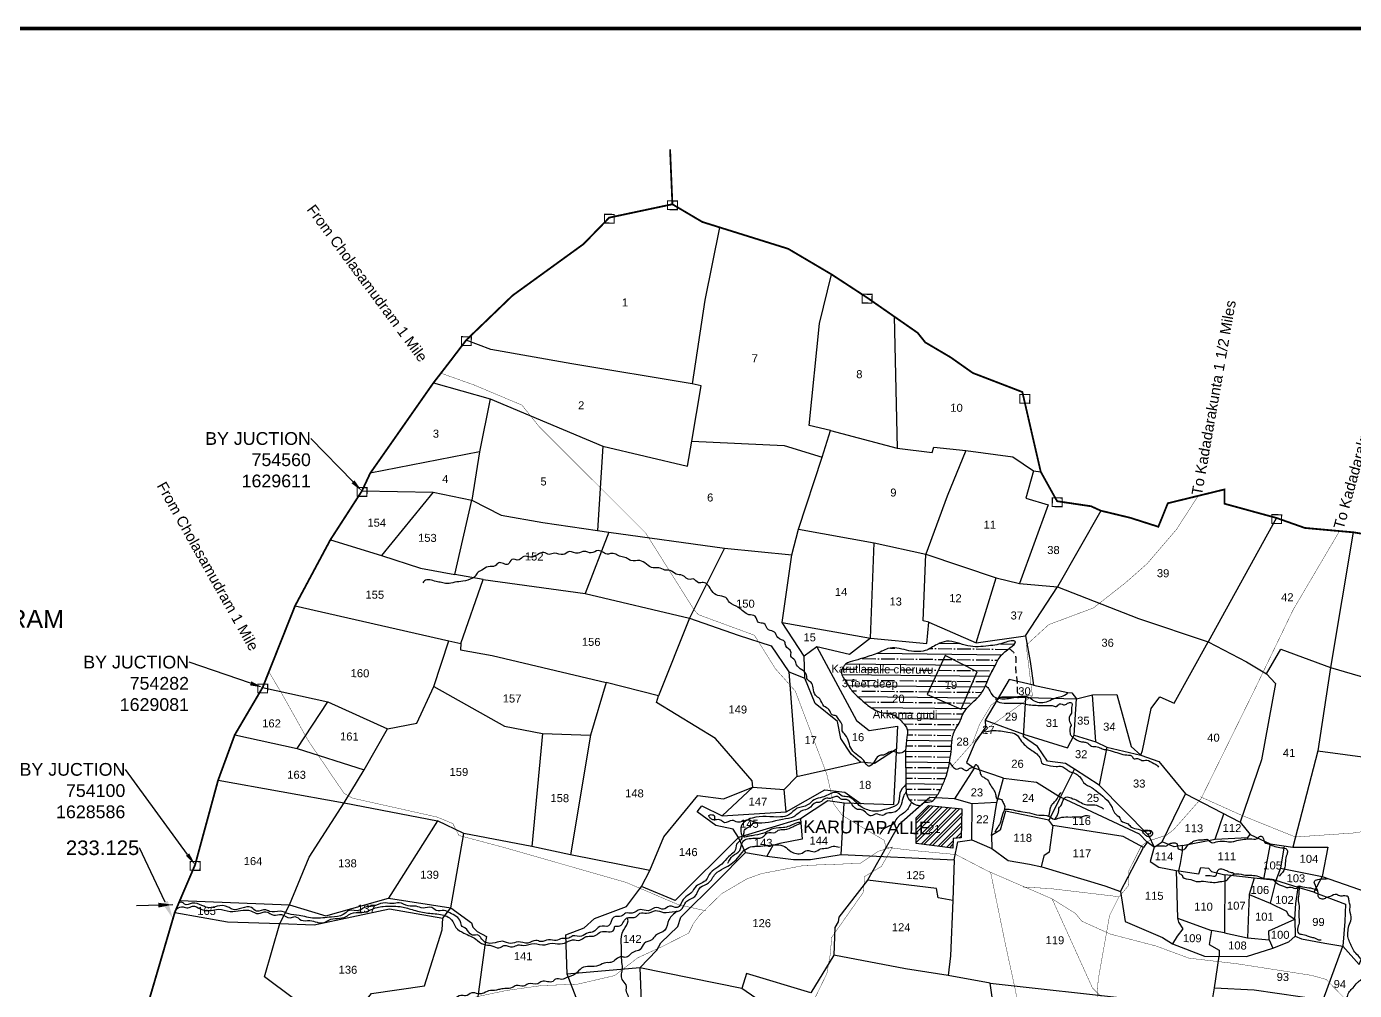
# Model space of a CAD drawing. Header units: feet. Extents: x 750329 to 765877, y 1623833 to 1630891.
# Drawn here: x 753633 to 757284, y 1628241 to 1630891 of the extents above; entities that cross this region are included whole.
import ezdxf
from ezdxf import colors
from ezdxf.entities.mleader import LeaderData, LeaderLine
from ezdxf.enums import TextEntityAlignment as Align
from ezdxf.math import Vec2, Vec3

# ---------------------------------------------------------------- set-up
doc = ezdxf.new("R2010")
doc.units = ezdxf.units.FT
doc.header["$LTSCALE"] = 15
doc.header["$MEASUREMENT"] = 0
doc.linetypes.add('HIDDEN2', pattern=[0.1875, 0.125, -0.0625])
for name, color, linetype in [('CRDS STONES', 7, 'Continuous'), ('PAPER SIZE', 10, 'Continuous'), ('PLOT', 7, 'Continuous'), ('PLOT NO', 7, 'Continuous'), ('ROADS', 6, 'Continuous'), ('TANKS-STREAM', 4, 'Continuous'), ('VILLAGE', 30, 'Continuous'), ('VILLAGE STONES', 240, 'Continuous')]:
    doc.layers.add(name, color=color, linetype=linetype)
doc.layers.add('VILLAGE BOUNDRY', color=5, linetype='HIDDEN2', lineweight=100)
doc.styles.get("Standard").update_dxf_attribs({"font": 'arial.ttf'})
doc.linetypes.add('DOTS', pattern='A,1e-06,-3,["●",Standard,S=3,R=0,X=-1.25,Y=-1.25],-3', length=6.000001)
doc.dimstyles.get("Standard").update_dxf_attribs({"dimtxt": 0.18, "dimasz": 40, "dimexe": 0.18, "dimexo": 0.0625, "dimgap": 0.09, "dimtad": 0, "dimtih": 1, "dimtoh": 1, "dimdec": 4, "dimzin": 0, "dimdsep": 46, "dimtxsty": 'Standard', "dimcen": 0.09, "dimadec": 0, "dimazin": 0, "dimtfac": 1, "dimtdec": 4, "dimtofl": 0, "dimtmove": 0, "dimatfit": 3, "dimfxl": 1, "dimtolj": 1, "dimtzin": 0, "dimarcsym": 0})

msp = doc.modelspace()

# ---------------------------------------------------------------- hatches: boundary and pattern name
at = {"layer": 'TANKS-STREAM'}
h = msp.add_hatch(dxfattribs=at)
h.set_pattern_fill('ANSI35', color=4, scale=119.113523, angle=314.3501, style=0)
h.set_pattern_definition([(359.3500622, (-12796.95, 20461.793), (0.33778545, 29.77646485), []), (359.3500622, (-12782.23, 20446.736), (0.33778545, 29.77646485), [37.2229759, -7.44459518, 0, -7.44459518])])
edge = h.paths.add_edge_path()
edge.add_spline(control_points=[(755889.6, 1629142.5), (755889.6, 1629142.5), (755908.5, 1629148), (755940.6, 1629157.2), (755977.6, 1629169.8), (756010.6, 1629188), (756051.8, 1629175.5), (756100.5, 1629168.8), (756132.4, 1629192.6), (756172.5, 1629207.8), (756219.2, 1629183.1), (756273.5, 1629187.8), (756314.2, 1629193.7), (756335.7, 1629203.1), (756365.7, 1629201.2), (756309.3, 1629168.1), (756299, 1629139.4), (756280.9, 1629108.7), (756270, 1629078.8), (756254, 1629050.3), (756228.5, 1629029.8), (756207, 1629006.1), (756198.7, 1628976.5), (756184.6, 1628958.3), (756176.8, 1628934.6), (756175.8, 1628906.4), (756171.2, 1628869.6), (756163.1, 1628832.8), (756148.4, 1628798.8), (756135.8, 1628774.2), (756118.4, 1628756.4), (756101.4, 1628761.1), (756089.7, 1628745.3), (756066.8, 1628755.5), (756049.4, 1628778.5), (756051.6, 1628830.4), (756047.4, 1628884.6), (756051.7, 1628932), (756057.3, 1628961.1), (756037.9, 1628980.7), (756018.6, 1629002.7), (755984.4, 1629002.4), (755958.2, 1629015.5), (755935.4, 1629033.1), (755918.6, 1629049.2), (755898.1, 1629067), (755886.8, 1629091), (755867.5, 1629114.5), (755877.9, 1629130.4), (755883.4, 1629138), (755887.7, 1629141.1), (755889.6, 1629142.5)], knot_values=[0, 0, 0, 0, 29.705518, 59.411036, 100.727882, 118.776091, 170.604825, 222.299468, 259.521066, 286.828974, 347.280371, 404.64803, 450.390805, 468.74633, 478.222904, 525.944589, 563.340507, 590.948551, 629.324068, 660.977973, 687.268467, 728.102289, 754.653809, 778.640645, 796.566086, 829.189051, 863.406633, 908.629988, 942.548885, 974.307079, 994.19337, 1010.711531, 1018.20696, 1048.056767, 1064.192906, 1106.767568, 1194.326809, 1231.617016, 1253.038662, 1277.864993, 1309.04361, 1337.854474, 1374.848401, 1396.022294, 1424.593585, 1445.538708, 1476.4644, 1508.058568, 1520.73494, 1529.555766, 1536.628375, 1536.628375, 1536.628375, 1536.628375], degree=3, periodic=0)
at = {"layer": 'VILLAGE', "linetype": 'Continuous'}
h = msp.add_hatch(dxfattribs=at)
h.set_pattern_fill('ANSI32', color=256, scale=50)
h.paths.add_polyline_path([(756204.4, 1628740.9), (756112.1, 1628749.6), (756078.3, 1628716.1), (756078.6, 1628645.7), (756179, 1628632.6), (756180.3, 1628659.4), (756202.1, 1628661)])
h.paths.add_polyline_path([(756105.5, 1628669.3), (756150.7, 1628668.8), (756151.1, 1628702), (756105.8, 1628702.5)], flags=24)

# ---------------------------------------------------------------- linework, layer by layer
at = {"layer": 'PAPER SIZE', "color": 5, "const_width": 10}
msp.add_lwpolyline([(750333.9, 1630886.3), (759216.9, 1630886.3), (759216.9, 1623838.4), (750333.9, 1623838.4)], close=True, dxfattribs=at)
at = {"layer": 'PLOT'}
for points in [[(755538.1, 1630339.3), (755497.8, 1630139.2), (755462.6, 1629908.9)], [(754856.9, 1629589.3), (754937.9, 1629548.5), (755051.8, 1629528.2), (755202.2, 1629505.9), (755233.2, 1629501.6), (755551.3, 1629456.9), (755736.6, 1629439.2), (755754.7, 1629509.8), (755819.9, 1629707.1), (755842.8, 1629780.6), (755784.3, 1629794.7), (755813.2, 1630075.2), (755845.7, 1630210.1)], [(756017.9, 1630094.3), (756026, 1629732.4)], [(754751.1, 1629911.4), (754907.2, 1629867.9), (755217.4, 1629737.6), (755449.6, 1629683), (755462, 1629751.7), (755487.4, 1629903.6), (755462.6, 1629908.9), (755132.3, 1629963.9), (754909.6, 1630003.9), (754841.7, 1630029.5)], [(754907.2, 1629867.9), (754877.6, 1629722.5), (754856.9, 1629589.3)], [(755842.8, 1629780.6), (756026, 1629732.4), (756122.7, 1629720.4), (756127.4, 1629735.2), (756215.3, 1629725.7), (756344, 1629708.3), (756401.5, 1629670.3), (756421, 1629667.4)], [(755462, 1629751.7), (755715.4, 1629739.7), (755819.9, 1629707.1)], [(754877.6, 1629722.5), (754577.6, 1629663.5)], [(755217.4, 1629737.6), (755202.2, 1629505.9)], [(756215.3, 1629725.7), (756163.5, 1629600.1), (756105.1, 1629440.4)], [(756401.5, 1629670.3), (756380.4, 1629594.5), (756441.4, 1629576.4), (756362.8, 1629360.2)], [(754554.9, 1629614.8), (754750.7, 1629611), (754856.9, 1629589.3)], [(754750.7, 1629611), (754608.5, 1629436.8)], [(754355.7, 1628476.6), (754409.3, 1628607.9), (754505.9, 1628756.9), (754561.2, 1628848.2), (754625.3, 1628960.8), (754705.4, 1628975.9), (754752.7, 1629077), (754793.4, 1629202.2), (754826.8, 1629195.6), (754888.3, 1629371.6), (754810.3, 1629384.8), (754856.9, 1629589.3)], [(756586.2, 1629560.3), (756467.2, 1629350.6)], [(757069.5, 1629540.3), (756881.7, 1629199.9)], [(755233.2, 1629501.6), (755168.8, 1629332.4)], [(755754.7, 1629509.8), (755963.3, 1629471.6), (756105.1, 1629440.4), (756298.7, 1629375.4), (756362.8, 1629360.2), (756467.2, 1629350.6), (756689.9, 1629264.2), (756881.7, 1629199.9), (756986.6, 1629144.7), (757041.3, 1629112.2), (757081.2, 1629179.6), (757217.8, 1629129.2), (757433.9, 1629066.2), (757659.5, 1628998.8), (757787.3, 1628943.7), (757933.9, 1628916.1), (758006.5, 1629110.9), (757975, 1629323.3)], [(757280.2, 1629500.9), (757217.8, 1629129.2)], [(754468.1, 1629480.5), (754608.5, 1629436.8), (754715.9, 1629402.2), (754810.3, 1629384.8)], [(755551.3, 1629456.9), (755455, 1629264.5)], [(755710.1, 1629252.7), (755953.4, 1629209.7), (755963.3, 1629471.6)], [(755629.2, 1628800.1), (755715.3, 1628793.4), (755750.4, 1628829.9), (755925.2, 1628869), (755899.4, 1628890.9), (755871.2, 1628934.2), (755862.6, 1628980.9), (755800.7, 1629030.6), (755772.3, 1629100.1), (755770.9, 1629160.2), (755710.1, 1629252.7), (755736.6, 1629439.2)], [(755953.4, 1629209.7), (756107.7, 1629194.9), (756113.8, 1629253.7), (756098.1, 1629257.6), (756105.1, 1629440.4)], [(756113.8, 1629253.7), (756243.9, 1629196.8), (756298.7, 1629375.4)], [(754888.3, 1629371.6), (755168.8, 1629332.4), (755455, 1629264.5), (755369.9, 1629051.1)], [(756243.9, 1629196.8), (756379.2, 1629216.5), (756467.2, 1629350.6)], [(754371, 1629299), (754793.4, 1629202.2)], [(755455, 1629264.5), (755589.5, 1629218), (755680.1, 1629188.4), (755728.1, 1629117), (755772.3, 1629100.1)], [(754826.8, 1629195.6), (754825.5, 1629178.1), (754912.8, 1629162.5), (755226.7, 1629087.8)], [(755953.4, 1629209.7), (755894.9, 1629164.9), (755805.5, 1629185.9), (755770.9, 1629160.2)], [(756379.2, 1629216.5), (756392, 1629145.4), (756400.8, 1629080.8), (756495.9, 1629060.6), (756506.6, 1629059.9), (756519, 1629042.7), (756563.7, 1629054.3), (756630.1, 1629055.2), (756669.6, 1628911.8), (756696.4, 1628888.5), (756700.6, 1628900.9), (756725, 1629016.7), (756748.7, 1629049), (756788.1, 1629031.6), (756881.7, 1629199.9)], [(755805.5, 1629185.9), (755914.8, 1628983.4), (755949.4, 1628955.8), (756027.5, 1628968.1), (756015.8, 1628751.9)], [(756158.7, 1629162.1), (756109.2, 1629054.8), (756202.4, 1629014.7), (756246.5, 1629117), (756158.7, 1629162.1)], [(757217.8, 1629129.2), (757182.7, 1628900.2), (757114.5, 1628635.4)], [(755346.1, 1628571), (755385.1, 1628663.7), (755478.4, 1628777.5), (755548.4, 1628768.3), (755629.2, 1628800.1), (755627.9, 1628817.9), (755526.6, 1628934.4), (755365, 1629033), (755369.9, 1629051.1), (755226.7, 1629087.8), (755183, 1628943), (755128.5, 1628614.3)], [(756400.8, 1629080.8), (756334.3, 1629095.9), (756268.5, 1628984.1), (756269.4, 1628965.2), (756241.1, 1628923.8), (756216.9, 1628868.3), (756237.6, 1628852.2), (756184.1, 1628768.3), (756116.5, 1628772.2), (756031, 1628696.9), (755944.6, 1628544.8), (755866.2, 1628443.2), (755864, 1628430.3), (755855.1, 1628414.2), (755852.5, 1628338), (755788.6, 1628234.5), (755611.7, 1628288.4), (755598.9, 1628246.7), (755319, 1628303.3), (755365.6, 1628352.3), (755376.9, 1628372.1), (755423.3, 1628416.8), (755431.5, 1628442.9), (755531, 1628542.1), (755609.2, 1628620.5), (755590.5, 1628662.3)], [(755728.1, 1629117), (755750.4, 1628829.9)], [(757041.3, 1629112.2), (757066.8, 1629085.7), (757027.8, 1628875.4), (756969.7, 1628704.3)], [(754281.8, 1629074.4), (754460.8, 1629034.6), (754625.3, 1628960.8)], [(754752.7, 1629077), (754946.8, 1628967.8), (755051.5, 1628947.7), (755183, 1628943)], [(756475.4, 1628772.4), (756513.5, 1628849.7), (756489.4, 1628864.9), (756439.3, 1628871.9), (756412.5, 1628912.4), (756373.4, 1628938.6), (756380.3, 1629047.2), (756305.3, 1629046.7)], [(756380.3, 1629047.2), (756519, 1629042.7)], [(756513, 1628943.5), (756572.4, 1628924.5), (756563.7, 1629054.3)], [(754377, 1628906.7), (754460.8, 1629034.6)], [(756268.5, 1628984.1), (756373.9, 1628946.4), (756494.5, 1628908.8), (756513, 1628943.5), (756519, 1629042.7)], [(754205, 1628943.9), (754377, 1628906.7), (754561.2, 1628848.2)], [(755051.5, 1628947.7), (755021.9, 1628637.3)], [(757182.7, 1628900.2), (757545, 1628851.8), (757746.7, 1628794.3), (757787.3, 1628943.7)], [(756024.1, 1628904.9), (755964.1, 1628865.3), (755925.2, 1628869)], [(756572.4, 1628924.5), (756602.5, 1628910.2), (756581.4, 1628805.7), (756513.5, 1628849.7)], [(756602.5, 1628910.2), (756696.4, 1628888.5)], [(756696.4, 1628888.5), (756745.6, 1628870.8), (756818.8, 1628781.6), (756969.7, 1628704.3), (756996.6, 1628669.8), (757051.8, 1628644.6), (757114.5, 1628635.4), (757210.2, 1628635.3), (757194.6, 1628554.5), (757358.1, 1628498.2), (757417.4, 1628466.5), (757422.1, 1628449.9), (757435.8, 1628442), (757494.6, 1628403.4), (757514.3, 1628380.3), (757560.2, 1628349.6), (757678.7, 1628271.9), (757844.5, 1628309.7), (757973.4, 1628331.1), (758228.3, 1628400.8), (758341.2, 1628421.7), (758477.4, 1628427.1), (758616, 1628427.9)], [(756300.6, 1628758.5), (756318.6, 1628824.6), (756237.6, 1628852.2)], [(754159.4, 1628819.6), (754505.9, 1628756.9), (754762.6, 1628707.8)], [(756015.8, 1628751.9), (755880.5, 1628756.2), (755835.4, 1628762.5), (755760.3, 1628713.1), (755590.5, 1628662.3), (755575.7, 1628684.7), (755527.4, 1628695.1), (755476.1, 1628732.6), (755489.3, 1628748.7), (755545.3, 1628721.7), (755629.2, 1628800.1)], [(755545.3, 1628721.7), (755721.2, 1628732.1), (755715.3, 1628793.4)], [(755721.2, 1628732.1), (755827, 1628793.2), (755882.7, 1628786.3), (755927.8, 1628754.7)], [(756318.6, 1628824.6), (756409.7, 1628813.8), (756475.4, 1628772.4), (756443, 1628709.6)], [(756581.4, 1628805.7), (756717.3, 1628668.3), (756732.6, 1628635.7), (756714, 1628649), (756703.3, 1628634.8)], [(755609.2, 1628620.5), (755668.2, 1628610.3), (755740.9, 1628601.8), (755788.2, 1628601.3), (755872.1, 1628615.4), (755880.5, 1628756.2)], [(755872.1, 1628615.4), (756183, 1628600.1), (756192.8, 1628649.7), (756231.4, 1628655.7), (756232.5, 1628754.8), (756184.1, 1628768.3)], [(756285.8, 1628667.1), (756300.6, 1628758.5), (756232.5, 1628754.8)], [(756714, 1628649), (756692.4, 1628671), (756475.4, 1628772.4)], [(756732.6, 1628635.7), (756755.1, 1628650.4), (756818.8, 1628781.6)], [(756323.9, 1628734.6), (756309.7, 1628682), (756285.8, 1628667.1), (756286.6, 1628631.7)], [(756454.4, 1628694.9), (756443, 1628709.6), (756323.9, 1628734.6)], [(756811, 1628639.6), (756901, 1628657.7), (756924.9, 1628727.3)], [(754054, 1628488.3), (754355.7, 1628476.6), (754455.9, 1628446.4), (754627.9, 1628494.9), (754798.9, 1628468.5), (754856.3, 1628427.4), (754859.5, 1628415), (754871.3, 1628403.8), (754896.9, 1628389.5), (754892.9, 1628366.2), (754855.2, 1628089), (754671.5, 1628081.1), (754614.6, 1628050.1), (754601.3, 1628168.8), (754536.2, 1628176.2), (754581.5, 1628233.1), (754727.1, 1628253.7), (754775.8, 1628408.4), (754777.2, 1628439.7), (754798.9, 1628468.5), (754835.2, 1628673.2), (754762.6, 1628707.8), (754627.9, 1628494.9)], [(755760.3, 1628713.1), (755765.1, 1628657.4), (755703.9, 1628645.3), (755684.6, 1628639.5), (755668.2, 1628610.3)], [(756231.4, 1628655.7), (756286.6, 1628631.7), (756331.7, 1628598.8), (756390, 1628589), (756424.4, 1628581.2), (756597.5, 1628529.2), (756640.1, 1628513), (756703.3, 1628634.8), (756647.5, 1628664.7), (756454.4, 1628694.9), (756444.6, 1628621.9), (756429.4, 1628611.6), (756422.5, 1628581.6)], [(754855.2, 1628089), (755177.9, 1628134.2), (755118.6, 1628286), (755115.2, 1628394.7), (755166.1, 1628414), (755194.2, 1628439.4), (755282.6, 1628472), (755323.6, 1628527.1), (755346.1, 1628571), (755128.5, 1628614.3), (755021.9, 1628637.3), (754835.2, 1628673.2)], [(755590.5, 1628662.3), (755415.8, 1628488.7), (755323.6, 1628527.1)], [(756793.1, 1628570.8), (756800.5, 1628569.9), (756805.5, 1628590.1), (756810.8, 1628623.1), (756811, 1628639.6), (756788.3, 1628636.4), (756755.1, 1628650.4)], [(756901, 1628657.7), (756990.1, 1628662.1), (756996.6, 1628669.8)], [(756732.6, 1628635.7), (756721.7, 1628596.3), (756745.4, 1628580.2), (756793.1, 1628570.8), (756796.8, 1628440.3), (756799.5, 1628429.2), (756812, 1628410.9), (756796, 1628390.6), (756783.2, 1628369.7)], [(757051.8, 1628644.6), (757033.3, 1628547.2)], [(757090.7, 1628638.9), (757080.1, 1628577.3), (757067.2, 1628543.4)], [(756183, 1628600.1), (756179.5, 1628488.5), (756138.7, 1628495.8), (756134.7, 1628521.4), (755944.6, 1628544.8)], [(756800.5, 1628569.9), (756842.8, 1628563.4), (756855.7, 1628562.1), (756860.8, 1628579), (756882.3, 1628578), (756890.8, 1628568.7), (756927.2, 1628558.9), (756925.9, 1628399.6), (756891, 1628405.9)], [(757080.1, 1628577.3), (757194.5, 1628554.5)], [(757119.3, 1628437.7), (757122.2, 1628480.9), (757128.9, 1628524), (757067.2, 1628543.4), (757033.3, 1628547.2), (757007.8, 1628550.3), (756927.2, 1628558.9)], [(757007.8, 1628550.3), (756993.7, 1628505.4), (756989.5, 1628386.4)], [(757067.2, 1628543.4), (757051.7, 1628481.4)], [(757194.5, 1628554.5), (757172.2, 1628511.3), (757128.9, 1628524)], [(756640.1, 1628513), (756653.4, 1628431.1), (756755.6, 1628386.7), (756783, 1628369.9), (756871.7, 1628336.1), (756987.2, 1628334.4), (757059.1, 1628358), (757103, 1628375), (757121, 1628390.7), (757138.4, 1628383.1), (757202.2, 1628371.3), (757251.3, 1628363.6), (757296.3, 1628312.3), (757325.5, 1628388), (757345.5, 1628448.7), (757346.6, 1628467.6), (757358.1, 1628498.2)], [(756993.7, 1628505.4), (757051.7, 1628481.4), (757096.3, 1628459.8), (757101.2, 1628449.4), (757119.3, 1628437.7)], [(757172.2, 1628511.3), (757258.9, 1628478.6), (757257.5, 1628431), (757251.3, 1628363.6)], [(754040.2, 1628455.9), (754185.3, 1628429.9), (754328.9, 1628425.6), (754355.7, 1628476.6)], [(754328.9, 1628425.6), (754423.3, 1628421.5), (754630.1, 1628465.5), (754777.2, 1628439.7)], [(756179.5, 1628488.5), (756172.6, 1628336.8), (756166.9, 1628282.4)], [(756796.8, 1628440.3), (756891, 1628405.9), (756883.9, 1628367.6), (756911.5, 1628352.1), (756911.2, 1628335.5)], [(757048.7, 1628380.8), (757048.5, 1628404.9), (757119.3, 1628437.7), (757121, 1628390.7)], [(754443.1, 1628162.9), (754286.8, 1628278.8), (754328.9, 1628425.6)], [(756925.9, 1628399.6), (756989.5, 1628386.4), (757048.7, 1628380.8), (757059.1, 1628358)], [(756899.1, 1628249), (757007.9, 1628243), (757197.8, 1628215.5), (757251.3, 1628363.6)], [(755831.5, 1628083.9), (756316.3, 1628026.6), (756281.9, 1628261.5), (756166.9, 1628282.4), (756048.9, 1628300.6), (755852.5, 1628338)], [(756281.9, 1628261.5), (756678.6, 1628217.2), (756894.4, 1628220.8), (756899.1, 1628249), (756911.2, 1628335.5)], [(755319, 1628303.3), (755118.6, 1628286)], [(755319, 1628303.3), (755327.6, 1628072), (755500.9, 1628048.8), (755624.2, 1627996.1), (755724.2, 1628107.1), (755744.2, 1628147.1), (755598.9, 1628246.7)]]:
    msp.add_lwpolyline(points, dxfattribs=at)
at = {"layer": 'ROADS', "linetype": 'HIDDEN2', "ltscale": 10, "const_width": 1}
for points in [[(754771.7, 1629938.5), (754862.9, 1629906), (754994.6, 1629850.6), (755042.7, 1629790.6), (755334.7, 1629499.3), (755467.6, 1629288.3), (755479.8, 1629274.5), (755633.9, 1629217.9), (755691.5, 1629125.8), (755746.2, 1629064.5), (755832.5, 1628836.9), (755843, 1628792.5), (755851.5, 1628754.4), (755875.3, 1628722.7), (755927.9, 1628691.3), (755991.5, 1628653.8), (755994.5, 1628635), (756076.8, 1628625.5), (756187.9, 1628615), (756275.1, 1628569.7), (756452.7, 1628493.1), (756516.4, 1628453.1), (756534.2, 1628431.7), (756612.3, 1628396.4), (756738.1, 1628363.6), (756828.4, 1628330.2), (756962, 1628314.6), (757166.1, 1628282.8), (757205.9, 1628271.7), (757265.6, 1628210.2)], [(756854.2, 1629601.6), (756794.6, 1629509.4), (756713.2, 1629414.3), (756654.3, 1629362.3), (756565.8, 1629292.9), (756443.1, 1629247.2), (756381.1, 1629190.6), (756393.9, 1629084.7)], [(757241.2, 1629502.2), (757115.4, 1629288.6), (757008.3, 1629066.7), (756861.6, 1628768.4), (756787, 1628684), (756767.5, 1628668.7), (756713.1, 1628650.5), (756697.4, 1628638.3), (756663.7, 1628571.5), (756661.7, 1628528.8), (756636.4, 1628499.1), (756448, 1628521.4), (756373.2, 1628525.8)], [(755500.5, 1628460.3), (755425.6, 1628476.9), (755280.6, 1628538.6), (754940.9, 1628635.7), (754821.6, 1628667.4), (754804.7, 1628700.2), (754761.5, 1628718.1), (754528.9, 1628770.1), (754505.4, 1628783.5), (754407.3, 1628927.9), (754331.5, 1629062.7), (754298.5, 1629118.1)], [(756173.8, 1628854), (756260.5, 1628952.1), (756348.8, 1629015.6), (756398.3, 1629051.3), (756393.9, 1629084.7)], [(756233.3, 1628921.3), (756252.8, 1628972.8), (756284.2, 1629025.2), (756315.4, 1629050.1), (756398.3, 1629051.3)], [(758658.7, 1628904.9), (758519.4, 1628880.5), (758358.5, 1628806.5), (758328.6, 1628786), (758175.1, 1628737.7), (757881.9, 1628678.8), (757718.2, 1628692.1), (757678.2, 1628679.7), (757662, 1628672.2), (757356.7, 1628685.5), (757279.5, 1628674.2), (757121.1, 1628663.3), (756973.1, 1628723), (756860, 1628773.9)], [(755790, 1628199.5), (755833, 1628287.8), (755842.2, 1628339.8), (755846.3, 1628387.2), (755933.9, 1628512.2), (755937, 1628554.7), (755982.8, 1628582.1), (756013.4, 1628635.7), (755974.6, 1628623.9), (755924.4, 1628590.8), (755769.7, 1628585), (755652.8, 1628562.5), (755613.5, 1628548.3), (755543.7, 1628507.3), (755482.3, 1628447.3), (755467, 1628427), (755453.2, 1628399), (755382.1, 1628362.9), (755312.7, 1628330.9), (755249.2, 1628282.2), (755147.4, 1628258.6), (755049.4, 1628254.9), (754950.9, 1628241.2), (754850.4, 1628219.8)], [(756451.5, 1628495), (756563.3, 1628248.1), (756626.9, 1628184.1), (756669.3, 1628146.1), (756683.1, 1628005.8), (756691.7, 1627942), (756756.7, 1627902.9), (756881, 1627831.3), (757094.3, 1627713.2), (757137, 1627685.6), (757242.7, 1627596.2), (757401.7, 1627425), (757505.6, 1627315.6), (757623.4, 1627146.6), (757755.4, 1626933.1), (757893.1, 1626612.5), (757979.8, 1626363.3), (758033.5, 1626172.1), (758090.8, 1626069.8)]]:
    msp.add_lwpolyline(points, dxfattribs=at)
at = {"layer": 'ROADS', "linetype": 'DOTS', "ltscale": 0.3, "const_width": 1}
for points in [[(756283.2, 1628566.7), (756323.6, 1628369.9), (756351.5, 1628241.5), (756388.2, 1628037.6)], [(756575.5, 1628211.3), (756578.9, 1628270.2), (756610.3, 1628447.5), (756635.7, 1628498.1)]]:
    msp.add_lwpolyline(points, dxfattribs=at)
at = {"layer": 'ROADS', "linetype": 'HIDDEN2', "ltscale": 10}
msp.add_spline([(756333.9, 1629181.3), (756349.8, 1629165.5), (756352, 1629134.7), (756352.8, 1629115.6), (756356.3, 1629086.3), (756356.6, 1629063.4), (756358.2, 1629044.6)], degree=3, dxfattribs=at)
at = {"layer": 'TANKS-STREAM'}
for points in [[(756049.9, 1628902.9), (756034.7, 1628893.5), (756009.9, 1628898.5), (755989, 1628888.6), (755978.5, 1628887.6), (755965.8, 1628874.6), (755952.2, 1628859.1), (755947.9, 1628858), (755943.6, 1628860.7), (755934.4, 1628873.7), (755918.5, 1628887.1), (755901.3, 1628903.7), (755883.7, 1628943.8), (755875.4, 1628955.1), (755874.9, 1628971.5), (755865.5, 1628986.7), (755857.9, 1628996), (755847.9, 1628999.2), (755838.5, 1629013.9), (755825, 1629023), (755813.6, 1629042.9), (755801.7, 1629053.1), (755795.4, 1629073.5), (755789.7, 1629087.9), (755779.4, 1629096.4), (755777.1, 1629108.9), (755749.5, 1629136.6), (755745, 1629149), (755733.9, 1629160.5), (755734.4, 1629172.3), (755719.8, 1629188.5), (755717.3, 1629199.5), (755698.4, 1629211.5), (755689.4, 1629226.7), (755673, 1629232.7), (755659.4, 1629250.4), (755645.3, 1629252.9), (755635.8, 1629270), (755618.8, 1629274.5), (755590.2, 1629294.4), (755565.7, 1629308.2), (755555, 1629321.6), (755533.2, 1629327.1), (755517.2, 1629339.8), (755492.9, 1629362.9), (755480.4, 1629362), (755465, 1629372.6), (755457.1, 1629371), (755436.1, 1629382.3), (755418.3, 1629386.2), (755402.1, 1629395.9), (755387.9, 1629397), (755370.6, 1629403.2), (755355.3, 1629403.2), (755318.9, 1629423.4), (755294.4, 1629423.1), (755281, 1629430.7), (755266.6, 1629434.5), (755238.4, 1629442.5), (755232.4, 1629440.7), (755204.7, 1629450.7), (755185, 1629444.2), (755165.9, 1629448.6), (755149.1, 1629443.2), (755124.7, 1629447.7), (755108, 1629439.5), (755084.5, 1629443.2), (755069.1, 1629440.3), (755054.6, 1629445.2), (755018.5, 1629432.5), (754999.6, 1629434.8), (754986.8, 1629424.8), (754966.6, 1629426.4), (754956.5, 1629413), (754930.8, 1629417.2), (754920.8, 1629408.3), (754902.1, 1629406.3), (754884.4, 1629397), (754871.3, 1629388.9), (754863.5, 1629377.2), (754859.1, 1629374.5), (754832.4, 1629366.5), (754810.2, 1629363.4), (754788.8, 1629359.9), (754773.3, 1629362.7), (754758.6, 1629365.8), (754726.5, 1629367.3), (754722.1, 1629361.9)], [(756268.7, 1628952.4), (756287.1, 1628955.7), (756310.7, 1628954.8), (756331, 1628951.9), (756353.4, 1628945), (756365.4, 1628930.1), (756378.8, 1628914.4), (756396.8, 1628901.3), (756420, 1628878), (756425.6, 1628865), (756432.8, 1628862.6), (756463.3, 1628857.3), (756478.9, 1628857.1), (756489.6, 1628850.9), (756502.4, 1628842.4), (756512.3, 1628839.6), (756534.6, 1628819.9), (756538.8, 1628813), (756562.3, 1628798.6), (756572.1, 1628791.2), (756617, 1628744.1), (756623.7, 1628729.8), (756638.8, 1628715), (756642.2, 1628707.8), (756661.1, 1628699.1), (756670.2, 1628690.2), (756689.2, 1628684.8), (756709.6, 1628679.2), (756723.6, 1628681), (756728.2, 1628672.2), (756726.1, 1628667.4), (756716.9, 1628663.8), (756709.8, 1628667.6), (756701.1, 1628679.6), (756715.7, 1628681.8), (756722.5, 1628677.3), (756722.1, 1628671.9), (756717, 1628671.6), (756717, 1628673.3)], [(756169.8, 1628868.3), (756193.6, 1628850.5), (756201.1, 1628853.1), (756206.4, 1628851.3), (756215.5, 1628846.1), (756219.4, 1628847), (756224.8, 1628851.4), (756239.7, 1628858.3), (756242.4, 1628862.4), (756248.9, 1628856.1), (756254.1, 1628840.9), (756255.8, 1628835.9), (756258.4, 1628831.1), (756266.4, 1628826.3), (756274.6, 1628820), (756283.6, 1628805), (756293, 1628789.8), (756297.3, 1628778), (756300.2, 1628769), (756310.6, 1628767.4), (756317.6, 1628758.2), (756321.9, 1628746.9), (756315.7, 1628725), (756309.2, 1628701.1), (756300.4, 1628686.3), (756294.7, 1628676.3)], [(756050.3, 1628807.3), (756033.9, 1628783.6), (756029, 1628755.2), (756003.3, 1628742), (755958.4, 1628734.5), (755941.8, 1628739.3), (755926.6, 1628746.9), (755892.1, 1628773.3), (755875.4, 1628775.9), (755859.7, 1628785.2), (755836.5, 1628779.6), (755820.3, 1628772.5), (755798.5, 1628765.8), (755780.1, 1628751.3), (755751.7, 1628742.2), (755728.3, 1628724), (755705.7, 1628718.4), (755627.4, 1628715.3), (755597.4, 1628692.7), (755596.6, 1628678.1), (755599, 1628659.9), (755584.9, 1628643.2), (755580.1, 1628624.8), (755567.8, 1628613.5), (755549.1, 1628593.7), (755527.8, 1628576.3), (755509.2, 1628560.4), (755501.6, 1628545.7), (755474, 1628528.2), (755459.4, 1628509), (755440.3, 1628494.6), (755421.1, 1628469), (755400.3, 1628473.1), (755383.6, 1628464.7), (755365.3, 1628469.7), (755341.3, 1628460.6), (755320.3, 1628463.5), (755297.4, 1628453.7), (755279.4, 1628453.6), (755267.8, 1628445.6), (755247, 1628443), (755233, 1628418.7), (755209, 1628417.5), (755190.6, 1628402.2), (755176.7, 1628399.9), (755158.1, 1628390.3), (755134.9, 1628391.1), (755123.3, 1628385.2), (755104.7, 1628384.2), (755088.9, 1628378.8), (755068, 1628380.5), (755046.9, 1628375.7), (755033, 1628379), (755010.9, 1628371.8), (754983.9, 1628375), (754963.9, 1628370.5), (754941.4, 1628376.5), (754921.2, 1628372.6), (754893, 1628374.4), (754881.6, 1628386), (754875.9, 1628392.8), (754857.7, 1628393.4), (754837.7, 1628413.6), (754830.1, 1628417.5), (754825.7, 1628430.4), (754796.7, 1628454.8), (754781, 1628461.2), (754759.2, 1628461.4), (754746.6, 1628469.2), (754722.8, 1628467.8), (754704, 1628472.8), (754681.5, 1628473.6), (754657.4, 1628482.7), (754638.3, 1628480.1), (754612.2, 1628481.8), (754585.7, 1628473.2), (754561.7, 1628469.7), (754548.4, 1628461.7), (754519.4, 1628461.1), (754503.5, 1628449.8), (754470.8, 1628443.2), (754423.6, 1628439.9), (754381.9, 1628447.4), (754353.5, 1628452), (754329.6, 1628459.1), (754300.5, 1628458.8), (754290.1, 1628463.2), (754265, 1628459.6), (754251, 1628469), (754197.7, 1628464.5), (754186.6, 1628470.6), (754156.6, 1628473.2), (754135.1, 1628468.6), (754114.7, 1628475.2), (754088, 1628481.1), (754067.1, 1628478.3), (754063.1, 1628482.4), (754051.2, 1628482.7)], [(756051.4, 1628787.6), (756043.4, 1628774.7), (756037.5, 1628752), (756014.5, 1628730.3), (755999.3, 1628729.2), (755985.6, 1628722.5), (755969.2, 1628726.7), (755955.1, 1628721.4), (755928.3, 1628738.3), (755917.1, 1628739.3), (755895, 1628761.5), (755886.6, 1628766.5), (755873.8, 1628766.5), (755861.9, 1628774.9), (755841.7, 1628769.3), (755829.7, 1628769.5), (755814, 1628758.7), (755803.6, 1628758), (755782.5, 1628741.4), (755766, 1628735.7), (755742, 1628718.8), (755711.4, 1628711.7), (755635.7, 1628703.6), (755612.5, 1628709.5), (755587.3, 1628704.2), (755572.4, 1628709), (755551.5, 1628702.6), (755540.3, 1628710), (755519.1, 1628710.6), (755512.5, 1628715.3), (755508.9, 1628722), (755511.9, 1628724.6), (755517.2, 1628724.5), (755522.8, 1628722.5), (755524.1, 1628718.2), (755524, 1628709.5), (755523, 1628711.2)], [(756065.2, 1628759.2), (756049.6, 1628733.2), (756025.3, 1628714), (756016.3, 1628699.4), (755993.8, 1628688.8), (755978.5, 1628670.4)], [(756443.6, 1628721), (756446.1, 1628732.5), (756447.9, 1628743), (756452.8, 1628753.4), (756460.9, 1628761.7), (756470.3, 1628775.7), (756476.9, 1628785.9)], [(756460.1, 1628711.9), (756465.8, 1628721.4), (756468.2, 1628726.4), (756470.5, 1628735.4), (756471.1, 1628742.8), (756478.1, 1628751.5), (756479.7, 1628756.8), (756484.6, 1628767.1), (756490.3, 1628773.1), (756504.3, 1628770.5), (756523.4, 1628762.9), (756540.5, 1628753.4), (756569.7, 1628751.5), (756586.1, 1628744.9), (756593.5, 1628741.1)], [(756320.3, 1628739.8), (756328.7, 1628739.7), (756334, 1628739.6), (756356.2, 1628734.9), (756366, 1628733.6), (756390, 1628729.5), (756416, 1628723), (756444.5, 1628720), (756457.6, 1628712.4), (756473.3, 1628716.4), (756484.8, 1628718.2), (756507.2, 1628718.4), (756519.1, 1628719.1), (756533.5, 1628719.1), (756544, 1628722.3), (756555.9, 1628720.7)], [(755561.2, 1628591.6), (755574.1, 1628611.2), (755593.3, 1628626), (755601.7, 1628650), (755634.4, 1628659.9), (755659.7, 1628665.2), (755668.5, 1628674.8), (755691, 1628675.8), (755699.2, 1628681.8), (755717.3, 1628683.8), (755739.5, 1628691.5), (755750.6, 1628696.6), (755760.8, 1628703.2), (755758.6, 1628703.3), (755745.7, 1628700), (755713.6, 1628689), (755687.8, 1628686.9), (755662.2, 1628674.9), (755635.1, 1628668.2), (755620.1, 1628665.6), (755611.4, 1628664.1), (755605, 1628663), (755605.1, 1628672.5), (755606.4, 1628682.3), (755619.1, 1628691.3), (755634, 1628705)], [(756733.1, 1628635.9), (756744.2, 1628639.3), (756748.9, 1628639.4), (756752.6, 1628639.4), (756766.9, 1628639.2), (756774.3, 1628644.1), (756784.3, 1628647.2), (756792.9, 1628646.7), (756797.5, 1628637.4), (756797.9, 1628633.2), (756807.4, 1628628), (756815, 1628629), (756818.9, 1628632.1), (756826.3, 1628642), (756836.1, 1628648.4), (756843.3, 1628652.4), (756858.3, 1628655.4), (756870.6, 1628656), (756878, 1628656.9), (756890.6, 1628648.2), (756907.6, 1628651), (756932.8, 1628650.7), (756949.7, 1628650.5), (756959.8, 1628653.2), (756980.6, 1628657.1), (756996.5, 1628658.6), (757016.5, 1628659.4), (757025.2, 1628665.5), (757031.8, 1628661.7), (757036.8, 1628648.1), (757043.3, 1628645.3), (757050.9, 1628642.8), (757064.7, 1628637.5), (757084, 1628633.8), (757097.4, 1628629.2), (757099, 1628618.4), (757096.2, 1628610.2), (757093.5, 1628590.9), (757091.6, 1628577.4), (757076.6, 1628555.7)], [(754044.8, 1628465.9), (754062.9, 1628471.3), (754076.4, 1628468.6), (754088.9, 1628473.2), (754110.4, 1628465.6), (754139.1, 1628461.4), (754160.4, 1628464.6), (754192.5, 1628458.5), (754249.3, 1628460.2), (754270, 1628452.7), (754290.7, 1628457.8), (754312.2, 1628448.1), (754333.5, 1628450.2), (754357.4, 1628441), (754370.7, 1628444.4), (754387.8, 1628435), (754411.5, 1628433.5), (754450.2, 1628427.9), (754463.5, 1628435), (754511.2, 1628444.6), (754525, 1628453.2), (754554.5, 1628455.6), (754596.6, 1628469.7), (754613.4, 1628472.3), (754659.5, 1628471.8), (754692.9, 1628463.7), (754731.3, 1628454.5), (754771.1, 1628450.2), (754801.2, 1628435.5), (754813.2, 1628414.6), (754835.2, 1628399), (754853.1, 1628390.7), (754867.6, 1628382.6), (754888.9, 1628368.2), (754912.2, 1628364.1), (754931.2, 1628358.5), (754945.2, 1628364.6), (754969.1, 1628360.9), (754984.6, 1628366.5), (754998.8, 1628365.2), (755028.2, 1628370.7), (755058.2, 1628366.7), (755071.5, 1628370.6), (755100, 1628369.2), (755123, 1628376.7), (755133.6, 1628380.5), (755154.1, 1628379.6), (755168, 1628388), (755198, 1628393.2), (755211.4, 1628402.3), (755247.7, 1628408.3), (755250.6, 1628417.7), (755260.5, 1628417.8), (755282.4, 1628440), (755309.2, 1628444.4), (755319.2, 1628454.1), (755337.6, 1628453.5), (755362.3, 1628460.9), (755383.7, 1628455.9), (755415.7, 1628458.6), (755427.3, 1628459.9), (755448.3, 1628487), (755469.9, 1628499.8), (755485.4, 1628524.9), (755507.6, 1628537.1), (755526.6, 1628562.2), (755550, 1628577.4), (755587.4, 1628604.9), (755605.1, 1628625.7), (755623.2, 1628636), (755644.4, 1628637.9), (755668.7, 1628640.2), (755694.5, 1628642.1), (755716.7, 1628637.1), (755733.9, 1628623.8), (755764.9, 1628619.2), (755778.5, 1628626.2), (755799.9, 1628622.7), (755815.9, 1628630.9), (755833.5, 1628632.6), (755850.7, 1628637.8), (755867.6, 1628635.2)], [(756953.6, 1628560.8), (756948.8, 1628564.3), (756942.7, 1628565.7), (756935.7, 1628568.4), (756922.2, 1628573.8), (756910.8, 1628573.9), (756905.1, 1628565.7), (756903.2, 1628559.6), (756902.3, 1628556.1), (756886.6, 1628556.3), (756874.3, 1628556.4)], [(756800, 1628569.1), (756802.1, 1628563.4), (756809.9, 1628558), (756812.1, 1628553.2), (756833.5, 1628546.4), (756853.1, 1628540.5), (756862.7, 1628541.7), (756886.8, 1628539.2), (756905.2, 1628539), (756914.4, 1628540.7), (756931.1, 1628544), (756939.1, 1628552.2), (756945.7, 1628557.8), (756959.8, 1628562), (756984.2, 1628558.7), (757001.8, 1628558), (757019.7, 1628554.8), (757029.7, 1628550.7), (757040.6, 1628548), (757053.7, 1628547.8), (757068.6, 1628543.7)], [(757183.6, 1628514.2), (757169.6, 1628520.9), (757158.3, 1628523), (757135.1, 1628527.1), (757127.9, 1628527.1), (757124.7, 1628521.7), (757109.6, 1628524.6), (757098, 1628523.7), (757089.1, 1628527.2), (757069, 1628536.4), (757066.2, 1628539.5), (757061.2, 1628544.4)], [(757154.3, 1628050.4), (757154.7, 1628055.7), (757155.9, 1628063.6), (757158.9, 1628068.3), (757161.3, 1628071.7), (757162.9, 1628080.8), (757167, 1628085.5), (757177.7, 1628095), (757182.2, 1628104.3), (757189.1, 1628111.6), (757199.1, 1628119.4), (757210.7, 1628131.6), (757215.3, 1628145.5), (757227.4, 1628153.3), (757231.7, 1628164.1), (757235.9, 1628173.1), (757235.4, 1628181.9), (757241, 1628189.2), (757246.1, 1628198.2), (757253.9, 1628208.6), (757264, 1628224.9), (757270.1, 1628238.9), (757280.2, 1628249), (757291.2, 1628262.4), (757297.7, 1628268.2), (757305.2, 1628275.4), (757310.6, 1628288.8), (757314.2, 1628295.8), (757318.4, 1628302.8), (757317.7, 1628315.7), (757305.7, 1628324.1), (757299.6, 1628330.6), (757287.4, 1628343.6), (757284.5, 1628347.1), (757276.5, 1628361.3), (757270.2, 1628375.1), (757265.6, 1628389.5), (757265.8, 1628400.4), (757268.3, 1628418.8), (757274.7, 1628437.5), (757271.2, 1628462.2), (757271.4, 1628476.1), (757268.6, 1628487.7), (757266.4, 1628498.6), (757252.9, 1628501.1), (757240, 1628502.5), (757235.1, 1628504.9), (757216.5, 1628499.5), (757205.2, 1628495.7), (757200.6, 1628493.1), (757189, 1628494.2), (757183.8, 1628500.8), (757183.9, 1628510.1), (757181.7, 1628518), (757176.2, 1628531), (757173.4, 1628540.6), (757182.7, 1628546.4), (757201.2, 1628548.2), (757209.8, 1628549.1)], [(757131.3, 1628527.5), (757129.6, 1628500.1), (757128.5, 1628492.9), (757131.4, 1628473.3), (757130.4, 1628445.6), (757131.9, 1628430.1), (757128, 1628414.8), (757129.5, 1628398.5), (757137.7, 1628396), (757153.4, 1628392), (757165.1, 1628387.8), (757176, 1628384.9), (757182.8, 1628381.4), (757192.4, 1628380.3)], [(755421.6, 1628459), (755399, 1628435.8), (755387.3, 1628406.8), (755361.7, 1628392.1), (755351.6, 1628380.5), (755330.6, 1628370.6), (755319.9, 1628353.7), (755302.8, 1628347.9), (755278.2, 1628332.3), (755268.3, 1628334.2), (755239.5, 1628318.3), (755225.5, 1628317.6), (755205.3, 1628309.7), (755158.8, 1628302.9), (755142.3, 1628286.9), (755117.9, 1628276.9), (755104, 1628271.8), (755086.8, 1628272.5), (755080.2, 1628266.4), (755049.2, 1628266.4), (755038.1, 1628260), (755011.8, 1628259.7), (754999.2, 1628252.9), (754979.2, 1628255.1), (754967.4, 1628249.2), (754935.5, 1628245.2), (754924.8, 1628242.1), (754903.2, 1628240.6), (754885.5, 1628232.6), (754874.4, 1628232.4), (754856.8, 1628234.9), (754839.7, 1628226.4), (754826.5, 1628227.9), (754809.5, 1628218.9), (754783.6, 1628216), (754766.7, 1628210.2), (754737, 1628201.7), (754690.8, 1628192.5), (754688.8, 1628188.3), (754660.1, 1628186.5), (754638.4, 1628180.3), (754607.1, 1628179.4), (754588.1, 1628157), (754569.2, 1628151.5), (754554.7, 1628135.2), (754531.4, 1628127.7), (754519.6, 1628116.6), (754488.6, 1628104.6), (754453, 1628078.9), (754442.6, 1628068.4), (754423.9, 1628072.5), (754408.4, 1628051.4), (754390.1, 1628027.4), (754367.8, 1628004), (754357.4, 1627992.8)], [(754633.3, 1626953.9), (754629, 1626975.9), (754622.6, 1626997.3), (754636.1, 1627021.7), (754633.8, 1627050.9), (754644.5, 1627076.4), (754653.8, 1627108), (754657.3, 1627124.7), (754664.3, 1627135.4), (754664.5, 1627150.2), (754679.4, 1627169.3), (754682.2, 1627184.4), (754705.8, 1627207.7), (754714.2, 1627221), (754731.1, 1627229.7), (754738.1, 1627242.7), (754762.5, 1627248.7), (754781.7, 1627268.8), (754800.2, 1627278.1), (754803.4, 1627296.1), (754820.9, 1627309.6), (754834.9, 1627324.9), (754858.5, 1627341.2), (754873.4, 1627354.1), (754884, 1627359.3), (754888.3, 1627368.1), (754905.1, 1627370.8), (754944.6, 1627382.5), (754967.4, 1627396), (754974.1, 1627401.2), (755001.4, 1627382.9), (755022.7, 1627378.7), (755035.5, 1627373.3), (755062, 1627373.3), (755091.6, 1627377.2), (755099.3, 1627394.7), (755112.9, 1627409.6), (755132, 1627414.3), (755134.8, 1627432), (755165.3, 1627455.5), (755193.2, 1627483.4), (755210.1, 1627504.2), (755226.8, 1627546.9), (755235.5, 1627562.9), (755239, 1627584.5), (755240.5, 1627604.1), (755244.5, 1627633.9), (755245.6, 1627678.1), (755246.8, 1627720.4), (755251.4, 1627753.1), (755245.3, 1627769.2), (755249.1, 1627807.5), (755255.5, 1627823.2), (755258.3, 1627843.5), (755258.2, 1627859.6), (755255.2, 1627885.5), (755263.1, 1627920.5), (755266.7, 1627945.9), (755276.4, 1627963.2), (755276, 1627984.8), (755280.5, 1628008.1), (755275.8, 1628023.5), (755285.5, 1628042.1), (755284.2, 1628067.2), (755286.9, 1628076.4), (755280.6, 1628097.8), (755290.2, 1628111.1), (755285.2, 1628131.1), (755283, 1628169.8), (755287.3, 1628187.4), (755289, 1628210.7), (755287.7, 1628223.6), (755282, 1628238.4), (755281, 1628256.5), (755270.5, 1628271.8), (755270.9, 1628302.8), (755268.9, 1628323.7), (755268.5, 1628355.8), (755268.1, 1628389.4), (755274.6, 1628407.8), (755286.4, 1628432.9), (755284.6, 1628441.8)]]:
    msp.add_spline(points, degree=3, dxfattribs=at)
at = {"layer": 'TANKS-STREAM', "color": 4}
msp.add_spline([(755889.6, 1629142.5), (755946.1, 1629159.4), (755984.4, 1629173.9), (756000.8, 1629181.2), (756052.1, 1629176.9), (756103.4, 1629175.7), (756136.1, 1629192.8), (756161.8, 1629201.3), (756220.5, 1629188.8), (756277.5, 1629188.7), (756322, 1629197.6), (756339.6, 1629202.4), (756349, 1629201.7), (756316.6, 1629167), (756296.3, 1629136), (756283.5, 1629111.8), (756268.1, 1629076.9), (756251.5, 1629050.2), (756232.5, 1629032.3), (756207.1, 1629000.7), (756196.8, 1628976.5), (756184.7, 1628956), (756178.9, 1628939.2), (756175.3, 1628907), (756171.2, 1628873.3), (756160.7, 1628829.6), (756147.8, 1628798.5), (756131.9, 1628771.3), (756116.1, 1628759.5), (756099.8, 1628757.5), (756094.2, 1628752.6), (756065.4, 1628759.4), (756055.5, 1628772), (756050.4, 1628814), (756049.5, 1628900.9), (756053, 1628937.7), (756053.9, 1628959), (756039.8, 1628979.2), (756016.1, 1628999.1), (755988, 1629004.4), (755954.3, 1629019.1), (755937.6, 1629031.8), (755916.5, 1629050.8), (755901.7, 1629065.4), (755885.1, 1629091.2), (755872.9, 1629120.1), (755878.6, 1629131.3), (755884.1, 1629138.1), (755889.6, 1629142.5)], degree=3, dxfattribs=at)
at = {"layer": 'TANKS-STREAM', "linetype": 'Continuous'}
for points in [[(756270, 1629078.8), (756279.5, 1629068.3), (756286.3, 1629054.7), (756309.2, 1629043.8), (756347.1, 1629046.8), (756389.6, 1629046.8), (756402.9, 1629037.5), (756441.3, 1629036.4), (756460.7, 1629045.4), (756478.1, 1629049.5), (756494.7, 1629058.8)], [(756296.7, 1629047), (756300.1, 1629037.9), (756320.1, 1629031.5), (756330.2, 1629031.5), (756348.2, 1629031), (756370, 1629030.9), (756384.4, 1629027.7), (756403.7, 1629025.8), (756422, 1629024.7), (756436.2, 1629024.7), (756457.7, 1629023.4), (756464, 1629021.9), (756472.8, 1629029.1), (756486.6, 1629026.5), (756497.9, 1629032.3), (756506.8, 1629031.6), (756505.4, 1629019.2), (756505.4, 1629003.9), (756499.2, 1628991.6), (756502.2, 1628976.9), (756504.4, 1628969.6), (756501.9, 1628964.2), (756501.1, 1628957), (756501.7, 1628948.5), (756505.9, 1628940.2), (756509.5, 1628937), (756515.6, 1628932.7), (756530.6, 1628925.6), (756541, 1628924.4), (756550.9, 1628920.9), (756560.8, 1628912.9), (756576.1, 1628911.3), (756590.3, 1628905.6), (756601.1, 1628903.4), (756615.1, 1628900.3), (756658.2, 1628888.7), (756673.4, 1628884), (756676.2, 1628878.7), (756686.8, 1628879), (756698.9, 1628873.8), (756712.9, 1628874.5), (756731.8, 1628865.1), (756741.7, 1628859.9), (756744.5, 1628854.9)]]:
    msp.add_spline(points, degree=3, dxfattribs=at)
at = {"layer": 'VILLAGE'}
msp.add_lwpolyline([(756112.1, 1628749.6), (756204.4, 1628740.9), (756202.1, 1628661), (756180.3, 1628659.4), (756179, 1628632.6), (756078.6, 1628645.7), (756078.3, 1628716.1), (756112.1, 1628749.6)], dxfattribs=at)
at = {"layer": 'VILLAGE BOUNDRY', "lineweight": -2, "ltscale": 13, "const_width": 4.96}
for points in [[(755408.3, 1630402.8), (755402, 1630553.8)], [(757381.2, 1629484.9), (757280.2, 1629500.9), (757147.2, 1629512.9), (757069.5, 1629540.3), (756926.4, 1629579.5), (756926, 1629618.7), (756770.5, 1629580.8), (756744.4, 1629516.2), (756666.5, 1629541), (756586.2, 1629560.3), (756559.6, 1629572.5), (756466.1, 1629586.4), (756421, 1629667.4), (756370.5, 1629886.6), (756234.2, 1629939), (756173.7, 1629981.7), (756103.7, 1630023), (756082.6, 1630049.3), (755943.4, 1630146.2), (755845.7, 1630210.1), (755726.6, 1630280.4), (755538.1, 1630339.3), (755490.5, 1630354.2), (755408.3, 1630402.8), (755234.7, 1630366), (755163.9, 1630293.3), (754969, 1630152), (754841.7, 1630029.5), (754793.3, 1629966), (754751.1, 1629911.4), (754577.6, 1629663.5), (754554.9, 1629614.8), (754468.1, 1629480.5), (754371, 1629299), (754281.8, 1629074.4), (754205, 1628943.9), (754159.4, 1628819.6), (754096, 1628586.6), (754054, 1628488.3), (754040.2, 1628455.9), (753944.6, 1628129.6)]]:
    msp.add_lwpolyline(points, dxfattribs=at)
at = {"layer": 'VILLAGE STONES', "lineweight": -2, "ltscale": 15, "const_width": 2.98}
for points in [[(755395.2, 1630412), (755422.2, 1630411.7), (755421.9, 1630387.8), (755394.9, 1630388.1)], [(755221.6, 1630375.2), (755248.5, 1630374.9), (755248.3, 1630351), (755221.3, 1630351.3)], [(755930.3, 1630155.4), (755957.3, 1630155.1), (755957, 1630131.1), (755930, 1630131.4)], [(754828.5, 1630038.7), (754855.5, 1630038.4), (754855.3, 1630014.4), (754828.3, 1630014.7)], [(756363.9, 1629879.8), (756390.9, 1629879.5), (756390.6, 1629855.6), (756363.7, 1629855.9)], [(754541.8, 1629623.9), (754568.8, 1629623.6), (754568.5, 1629599.7), (754541.5, 1629600)], [(756453, 1629595.6), (756480, 1629595.3), (756479.7, 1629571.3), (756452.7, 1629571.6)], [(757056.4, 1629549.5), (757083.4, 1629549.2), (757083.1, 1629525.2), (757056.1, 1629525.5)], [(754268.7, 1629083.6), (754295.7, 1629083.3), (754295.4, 1629059.3), (754268.4, 1629059.6)], [(754082.9, 1628595.8), (754109.9, 1628595.5), (754109.6, 1628571.5), (754082.6, 1628571.9)]]:
    msp.add_lwpolyline(points, close=True, dxfattribs=at)

# ---------------------------------------------------------------- texts
at = {"layer": 'PLOT NO', "linetype": 'Continuous'}
for s, rotation, p in [('From Cholasamudram 1 Mile', 306.4913, (754401.7, 1630388.2)), ('To Kadadarakunta 1 1/2 Miles', 80.0489, (756864, 1629600.9)), ('To Kadadarakunta 1 1/2 Miles', 74.6262, (757253.5, 1629507.4)), ('From Cholasamudram 1 Mile', 299.3827, (753989.9, 1629629.2))]:
    msp.add_text(s, height=29.149, rotation=rotation, dxfattribs=at).set_placement(p)
at = {"layer": 'PLOT NO'}
for s, p in [('1', (755278.2, 1630132.9)), ('7', (755635.2, 1629979.6)), ('8', (755922.4, 1629935.6)), ('2', (755157.6, 1629850)), ('10', (756189.6, 1629843.3)), ('3', (754758.2, 1629772.1)), ('4', (754784, 1629647.6)), ('5', (755054.1, 1629640.7)), ('6', (755512.3, 1629596.6)), ('9', (756015.9, 1629610.3)), ('154', (754595.5, 1629527.4)), ('11', (756281.2, 1629521.9)), ('153', (754734.7, 1629485.7)), ('38', (756456, 1629452.2)), ('152', (755028.4, 1629434.4)), ('39', (756757.5, 1629388.4)), ('155', (754590.1, 1629329.4)), ('14', (755872, 1629337)), ('150', (755609, 1629304.8)), ('13', (756022.2, 1629310.7)), ('12', (756186.5, 1629319.8)), ('42', (757099, 1629322.4)), ('37', (756355.2, 1629272.2)), ('156', (755185.1, 1629199.7)), ('15', (755785.8, 1629212.3)), ('36', (756604.9, 1629197.3)), ('160', (754549.4, 1629113.5)), ('19', (756174.1, 1629081.5)), ('157', (754967.5, 1629044)), ('20', (756029.7, 1629043.6)), ('30', (756376.3, 1629063.9)), ('149', (755588.1, 1629013.9)), ('162', (754306.3, 1628975.7)), ('29', (756339.8, 1628994.1)), ('31', (756451.9, 1628976.8)), ('35', (756538.3, 1628983.2)), ('34', (756609.7, 1628966.4)), ('161', (754520.2, 1628939.7)), ('17', (755788.5, 1628929.6)), ('16', (755918.7, 1628937.8)), ('28', (756206.2, 1628925.5)), ('27', (756277.1, 1628957.8)), ('40', (756895.9, 1628936.5)), ('32', (756532.3, 1628890.9)), ('41', (757104, 1628894.7)), ('26', (756357.2, 1628864.6)), ('163', (754375.1, 1628834.4)), ('159', (754821.3, 1628842.1)), ('148', (755304, 1628783.3)), ('18', (755938.1, 1628806.7)), ('23', (756245.5, 1628785.9)), ('33', (756691.8, 1628810.2)), ('158', (755098.8, 1628770.2)), ('147', (755643.7, 1628760.6)), ('24', (756386.7, 1628770.7)), ('25', (756564.5, 1628770.9)), ('22', (756261, 1628712.1)), ('116', (756533.4, 1628707.4)), ('145', (755620, 1628699.8)), ('21', (756128.3, 1628685.6)), ('113', (756842, 1628687.5)), ('112', (756946.9, 1628688.1)), ('143', (755657.9, 1628647.4)), ('144', (755810.9, 1628653.2)), ('118', (756371.5, 1628661.2)), ('164', (754255.4, 1628597)), ('146', (755452.1, 1628621.9)), ('117', (756534.2, 1628618.4)), ('114', (756760, 1628610)), ('111', (756932.8, 1628610.3)), ('104', (757158.5, 1628603.2)), ('138', (754515, 1628591)), ('105', (757058.6, 1628585.1)), ('139', (754740.8, 1628559.6)), ('125', (756077, 1628558.3)), ('103', (757122.6, 1628549.9)), ('115', (756733, 1628501.7)), ('106', (757023.5, 1628517.7)), ('102', (757091.1, 1628490.4)), ('165', (754127.7, 1628460.1)), ('137', (754567.3, 1628466.3)), ('110', (756868.6, 1628471.9)), ('107', (756958.6, 1628474.4)), ('126', (755653.9, 1628426.4)), ('124', (756037.3, 1628415.1)), ('101', (757035.9, 1628444.3)), ('99', (757184.6, 1628429.7)), ('142', (755298, 1628383.1)), ('119', (756460, 1628379.6)), ('109', (756837.7, 1628385)), ('100', (757079.4, 1628394.5)), ('108', (756961.8, 1628365.1)), ('141', (754998, 1628335.6)), ('136', (754516.4, 1628298.4)), ('93', (757086.7, 1628278.5)), ('94', (757243.4, 1628258.9))]:
    msp.add_text(s, height=22, rotation=359.3501, dxfattribs=at).set_placement(p, align=Align.MIDDLE_CENTER)
for s, p in [('Karutlapalle cheruvu', (755845.4, 1629115.1)), ('3 feet deep', (755874.1, 1629075.2)), ('Akkama gudi', (755959.3, 1628989.9))]:
    msp.add_text(s, height=22, rotation=359.3501, dxfattribs=at).set_placement(p)
at = {"layer": 'VILLAGE', "linetype": 'Continuous'}
msp.add_text('KARUTAPALLE', height=35, rotation=359.3501, dxfattribs=at).set_placement((755768.2, 1628674.5))
at = {"layer": 'VILLAGE STONES'}
msp.add_text('CHOLASAMUDRAM', height=49.414, rotation=359.3501, dxfattribs=at).set_placement((753095.1, 1629244.7))

# ---------------------------------------------------------------- leaders
at = {"layer": 'CRDS STONES', "color": 1}
ml = msp.add_multileader_mtext('Standard', dxfattribs=at)
ml.set_content('BY JUCTION\\P754560\\P1629611', color=1)
ml.set_leader_properties()
ml.build(insert=Vec2(0, 0))
ml.multileader.update_dxf_attribs({"dogleg_length": 0.36, "arrow_head_size": 35})
ctx = ml.context
ctx.base_point, ctx.char_height, ctx.arrow_head_size, ctx.landing_gap_size, ctx.plane_origin = Vec3(754131.2, 1629758.5), 35, 35, 0.09, Vec3(754691.3, 1629964.6)
ctx.text_align_type = 2
notes = []
notes.append((ctx, [(1, (1, 1, 0), (754414.5, 1629758.5), (-1, 0), 1.396927018504357e-11, [(0, [(754554.7, 1629614.4)], 0, [])])]))
ctx.mtext.insert, ctx.mtext.alignment, ctx.mtext.flow_direction = Vec3(754414.4, 1629776.3), 3, 5
ml = msp.add_multileader_mtext('Standard', dxfattribs=at)
ml.set_content('BY JUCTION\\P754282\\P1629081', color=1)
ml.set_leader_properties()
ml.build(insert=Vec2(0, 0))
ml.multileader.update_dxf_attribs({"dogleg_length": 0.36, "arrow_head_size": 35})
ctx = ml.context
ctx.base_point, ctx.char_height, ctx.arrow_head_size, ctx.landing_gap_size, ctx.plane_origin = Vec3(753796.1, 1629143.8), 35, 35, 0.09, Vec3(754426.3, 1629196.6)
ctx.text_align_type = 2
notes.append((ctx, [(1, (1, 1, 0), (754079.4, 1629143.8), (-1, 0), 1.396927018504357e-11, [(0, [(754281.8, 1629074.4)], 0, [])])]))
ctx.mtext.insert, ctx.mtext.alignment, ctx.mtext.flow_direction = Vec3(754079.3, 1629161.6), 3, 5
ml = msp.add_multileader_mtext('Standard', dxfattribs=at)
ml.set_content('BY JUCTION\\P754100\\P1628586', color=1)
ml.set_leader_properties()
ml.build(insert=Vec2(0, 0))
ml.multileader.update_dxf_attribs({"dogleg_length": 0.36, "arrow_head_size": 35})
ctx = ml.context
ctx.base_point, ctx.char_height, ctx.arrow_head_size, ctx.landing_gap_size, ctx.plane_origin = Vec3(753621, 1628848.9), 35, 35, 0.09, Vec3(754244, 1628704.9)
ctx.text_align_type = 2
notes.append((ctx, [(1, (1, 1, 0), (753904.3, 1628848.9), (-1, 0), 1.396927018504357e-11, [(0, [(754096, 1628586.6)], 0, [])])]))
ctx.mtext.insert, ctx.mtext.alignment, ctx.mtext.flow_direction = Vec3(753904.2, 1628866.7), 3, 5
at = {"layer": 'VILLAGE BOUNDRY', "linetype": 'Continuous'}
msp.add_leader([(754034.7, 1628477.1), (753934.7, 1628474.2)], dimstyle='Standard', override={"dimgap": 0.09, "dimtad": 0}, dxfattribs=at)
at = {"layer": 'VILLAGE STONES', "color": 1}
ml = msp.add_multileader_mtext('Standard', dxfattribs=at)
ml.set_content('233.125', color=1)
ml.set_leader_properties()
ml.build(insert=Vec2(0, 0))
ml.multileader.update_dxf_attribs({"dogleg_length": 0.36, "arrow_head_size": 50})
ctx = ml.context
ctx.base_point, ctx.char_height, ctx.arrow_head_size, ctx.landing_gap_size, ctx.plane_origin = Vec3(753744.5, 1628633.4), 40, 50, 0.09, Vec3(753797.5, 1628541)
ctx.text_align_type = 2
notes.append((ctx, [(1, (1, 1, 0), (753942.8, 1628633.4), (-1, 0), 1.398348103975877e-11, [(0, [(754035.1, 1628438.6)], 0, [])])]))
ctx.mtext.insert, ctx.mtext.alignment, ctx.mtext.flow_direction = Vec3(753942.7, 1628653.7), 3, 5
for ctx, leaders in notes:
    for number, flags, end, landing, length, lines in leaders:
        leader = LeaderData()
        leader.index, (leader.has_last_leader_line, leader.has_dogleg_vector, leader.attachment_direction) = number, flags
        leader.last_leader_point, leader.dogleg_vector, leader.dogleg_length = Vec3(end), Vec3(landing), length
        for number, points, colour, breaks in lines:
            line = LeaderLine()
            line.index, line.vertices, line.color, line.breaks = number, Vec3.list(points), colors.encode_raw_color(colour), breaks
            leader.lines.append(line)
        ctx.leaders.append(leader)

doc.saveas('drawing.dxf')
